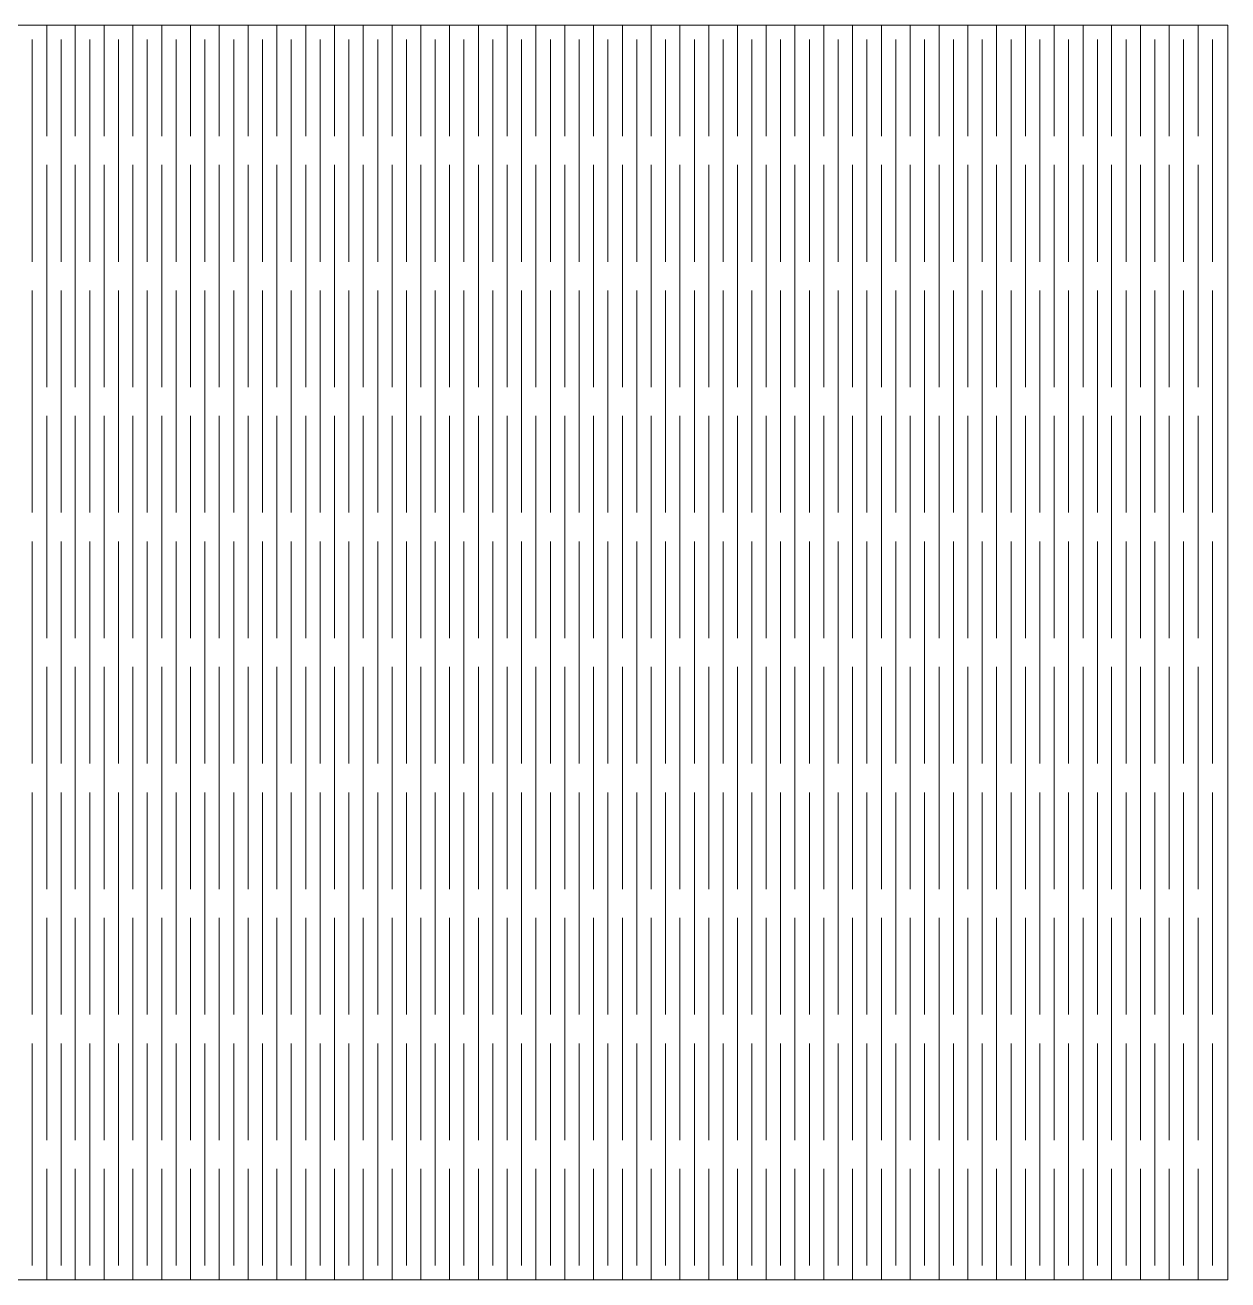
# Model space of a CAD drawing. Header units: millimetres. Extents: x -302 to 279, y -151 to 149.
# Drawn here: x -11.2 to 127.6, y -151.1 to -6.3 of the extents above; entities that cross this region are included whole.
import ezdxf

# ---------------------------------------------------------------- set-up
doc = ezdxf.new("R2010")
doc.units = ezdxf.units.MM
doc.header["$MEASUREMENT"] = 0
doc.layers.add('Layer 1', color=7, linetype='Continuous')

msp = doc.modelspace()

# ---------------------------------------------------------------- linework, layer by layer
at = {"layer": 'Layer 1', "lineweight": 9}
msp.add_open_spline([(-128.5694, -9.5253), (-128.5694, -9.5253), (-128.5694, -6.35), (-128.5694, -6.35), (-128.5694, -6.35), (-128.5694, -6.35), (-90.0811, -6.35), (-90.0811, -6.35), (-90.0811, -6.35), (-90.0811, -6.35), (127.6164, -6.35), (127.6164, -6.35), (127.6164, -6.35), (127.6164, -6.35), (127.6164, -151.13), (127.6164, -151.13), (127.6164, -151.13), (127.6164, -151.13), (-90.0811, -151.13), (-90.0811, -151.13), (-90.0811, -151.13), (-90.0811, -151.13), (-128.5694, -151.13), (-128.5694, -151.13), (-128.5694, -151.13), (-128.5694, -151.13), (-128.5694, -147.9547), (-128.5694, -147.9547)], degree=3, knots=[0, 0, 0, 0, 0.125, 0.125, 0.125, 0.125, 0.25, 0.25, 0.25, 0.25, 0.375, 0.375, 0.375, 0.375, 0.5, 0.5, 0.5, 0.5, 0.625, 0.625, 0.625, 0.625, 0.75, 0.75, 0.75, 0.75, 1, 1, 1, 1], dxfattribs=at)
for points in [[(-8.7455, -19.1677), (-8.7455, -19.1677), (-8.7455, -6.35), (-8.7455, -6.35)], [(-5.4409, -19.1677), (-5.4409, -19.1677), (-5.4409, -6.35), (-5.4409, -6.35)], [(-2.1162, -19.1677), (-2.1162, -19.1677), (-2.1162, -6.35), (-2.1162, -6.35)], [(1.2086, -19.1677), (1.2086, -19.1677), (1.2086, -6.35), (1.2086, -6.35)], [(4.5337, -19.1677), (4.5337, -19.1677), (4.5337, -6.35), (4.5337, -6.35)], [(7.8585, -19.1677), (7.8585, -19.1677), (7.8585, -6.35), (7.8585, -6.35)], [(11.1832, -19.1677), (11.1832, -19.1677), (11.1832, -6.35), (11.1832, -6.35)], [(14.5084, -19.1677), (14.5084, -19.1677), (14.5084, -6.35), (14.5084, -6.35)], [(17.8331, -19.1677), (17.8331, -19.1677), (17.8331, -6.35), (17.8331, -6.35)], [(21.1579, -19.1677), (21.1579, -19.1677), (21.1579, -6.35), (21.1579, -6.35)], [(24.4826, -19.1677), (24.4826, -19.1677), (24.4826, -6.35), (24.4826, -6.35)], [(27.8073, -19.1677), (27.8073, -19.1677), (27.8073, -6.35), (27.8073, -6.35)], [(31.1325, -19.1677), (31.1325, -19.1677), (31.1325, -6.35), (31.1325, -6.35)], [(34.4371, -19.1677), (34.4371, -19.1677), (34.4371, -6.35), (34.4371, -6.35)], [(37.7618, -19.1677), (37.7618, -19.1677), (37.7618, -6.35), (37.7618, -6.35)], [(41.0866, -19.1677), (41.0866, -19.1677), (41.0866, -6.35), (41.0866, -6.35)], [(44.4117, -19.1677), (44.4117, -19.1677), (44.4117, -6.35), (44.4117, -6.35)], [(47.7365, -19.1677), (47.7365, -19.1677), (47.7365, -6.35), (47.7365, -6.35)], [(51.0612, -19.1677), (51.0612, -19.1677), (51.0612, -6.35), (51.0612, -6.35)], [(54.3864, -19.1677), (54.3864, -19.1677), (54.3864, -6.35), (54.3864, -6.35)], [(57.7111, -19.1677), (57.7111, -19.1677), (57.7111, -6.35), (57.7111, -6.35)], [(61.0359, -19.1677), (61.0359, -19.1677), (61.0359, -6.35), (61.0359, -6.35)], [(64.3606, -19.1677), (64.3606, -19.1677), (64.3606, -6.35), (64.3606, -6.35)], [(67.6853, -19.1677), (67.6853, -19.1677), (67.6853, -6.35), (67.6853, -6.35)], [(71.0105, -19.1677), (71.0105, -19.1677), (71.0105, -6.35), (71.0105, -6.35)], [(74.3151, -19.1677), (74.3151, -19.1677), (74.3151, -6.35), (74.3151, -6.35)], [(77.6398, -19.1677), (77.6398, -19.1677), (77.6398, -6.35), (77.6398, -6.35)], [(80.9646, -19.1677), (80.9646, -19.1677), (80.9646, -6.35), (80.9646, -6.35)], [(84.2897, -19.1677), (84.2897, -19.1677), (84.2897, -6.35), (84.2897, -6.35)], [(87.6145, -19.1677), (87.6145, -19.1677), (87.6145, -6.35), (87.6145, -6.35)], [(90.9392, -19.1677), (90.9392, -19.1677), (90.9392, -6.35), (90.9392, -6.35)], [(94.2644, -19.1677), (94.2644, -19.1677), (94.2644, -6.35), (94.2644, -6.35)], [(97.5891, -19.1677), (97.5891, -19.1677), (97.5891, -6.35), (97.5891, -6.35)], [(100.9139, -19.1677), (100.9139, -19.1677), (100.9139, -6.35), (100.9139, -6.35)], [(104.2386, -19.1677), (104.2386, -19.1677), (104.2386, -6.35), (104.2386, -6.35)], [(107.5633, -19.1677), (107.5633, -19.1677), (107.5633, -6.35), (107.5633, -6.35)], [(110.8885, -19.1677), (110.8885, -19.1677), (110.8885, -6.35), (110.8885, -6.35)], [(114.1931, -19.1677), (114.1931, -19.1677), (114.1931, -6.35), (114.1931, -6.35)], [(117.5178, -19.1677), (117.5178, -19.1677), (117.5178, -6.35), (117.5178, -6.35)], [(120.8426, -19.1677), (120.8426, -19.1677), (120.8426, -6.35), (120.8426, -6.35)], [(124.1677, -19.1677), (124.1677, -19.1677), (124.1677, -6.35), (124.1677, -6.35)], [(-10.4081, -8.0106), (-10.4081, -8.0106), (-10.4081, -33.6457), (-10.4081, -33.6457)], [(-7.0834, -8.0106), (-7.0834, -8.0106), (-7.0834, -33.6457), (-7.0834, -33.6457)], [(-3.7783, -8.0106), (-3.7783, -8.0106), (-3.7783, -33.6457), (-3.7783, -33.6457)], [(-0.4536, -8.0106), (-0.4536, -8.0106), (-0.4536, -33.6457), (-0.4536, -33.6457)], [(2.8712, -8.0106), (2.8712, -8.0106), (2.8712, -33.6457), (2.8712, -33.6457)], [(6.1959, -8.0106), (6.1959, -8.0106), (6.1959, -33.6457), (6.1959, -33.6457)], [(9.5211, -8.0106), (9.5211, -8.0106), (9.5211, -33.6457), (9.5211, -33.6457)], [(12.8458, -8.0106), (12.8458, -8.0106), (12.8458, -33.6457), (12.8458, -33.6457)], [(16.1705, -8.0106), (16.1705, -8.0106), (16.1705, -33.6457), (16.1705, -33.6457)], [(19.4953, -8.0106), (19.4953, -8.0106), (19.4953, -33.6457), (19.4953, -33.6457)], [(22.8204, -8.0106), (22.8204, -8.0106), (22.8204, -33.6457), (22.8204, -33.6457)], [(26.1452, -8.0106), (26.1452, -8.0106), (26.1452, -33.6457), (26.1452, -33.6457)], [(29.4699, -8.0106), (29.4699, -8.0106), (29.4699, -33.6457), (29.4699, -33.6457)], [(32.7946, -8.0106), (32.7946, -8.0106), (32.7946, -33.6457), (32.7946, -33.6457)], [(36.0997, -8.0106), (36.0997, -8.0106), (36.0997, -33.6457), (36.0997, -33.6457)], [(39.4244, -8.0106), (39.4244, -8.0106), (39.4244, -33.6457), (39.4244, -33.6457)], [(42.7492, -8.0106), (42.7492, -8.0106), (42.7492, -33.6457), (42.7492, -33.6457)], [(46.0739, -8.0106), (46.0739, -8.0106), (46.0739, -33.6457), (46.0739, -33.6457)], [(49.3991, -8.0106), (49.3991, -8.0106), (49.3991, -33.6457), (49.3991, -33.6457)], [(52.7238, -8.0106), (52.7238, -8.0106), (52.7238, -33.6457), (52.7238, -33.6457)], [(56.0485, -8.0106), (56.0485, -8.0106), (56.0485, -33.6457), (56.0485, -33.6457)], [(59.3733, -8.0106), (59.3733, -8.0106), (59.3733, -33.6457), (59.3733, -33.6457)], [(62.6984, -8.0106), (62.6984, -8.0106), (62.6984, -33.6457), (62.6984, -33.6457)], [(66.0232, -8.0106), (66.0232, -8.0106), (66.0232, -33.6457), (66.0232, -33.6457)], [(69.3479, -8.0106), (69.3479, -8.0106), (69.3479, -33.6457), (69.3479, -33.6457)], [(72.6726, -8.0106), (72.6726, -8.0106), (72.6726, -33.6457), (72.6726, -33.6457)], [(75.9777, -8.0106), (75.9777, -8.0106), (75.9777, -33.6457), (75.9777, -33.6457)], [(79.3024, -8.0106), (79.3024, -8.0106), (79.3024, -33.6457), (79.3024, -33.6457)], [(82.6272, -8.0106), (82.6272, -8.0106), (82.6272, -33.6457), (82.6272, -33.6457)], [(85.9519, -8.0106), (85.9519, -8.0106), (85.9519, -33.6457), (85.9519, -33.6457)], [(89.2771, -8.0106), (89.2771, -8.0106), (89.2771, -33.6457), (89.2771, -33.6457)], [(92.6018, -8.0106), (92.6018, -8.0106), (92.6018, -33.6457), (92.6018, -33.6457)], [(95.9265, -8.0106), (95.9265, -8.0106), (95.9265, -33.6457), (95.9265, -33.6457)], [(99.2513, -8.0106), (99.2513, -8.0106), (99.2513, -33.6457), (99.2513, -33.6457)], [(102.5764, -8.0106), (102.5764, -8.0106), (102.5764, -33.6457), (102.5764, -33.6457)], [(105.9012, -8.0106), (105.9012, -8.0106), (105.9012, -33.6457), (105.9012, -33.6457)], [(109.2259, -8.0106), (109.2259, -8.0106), (109.2259, -33.6457), (109.2259, -33.6457)], [(112.5506, -8.0106), (112.5506, -8.0106), (112.5506, -33.6457), (112.5506, -33.6457)], [(115.8557, -8.0106), (115.8557, -8.0106), (115.8557, -33.6457), (115.8557, -33.6457)], [(119.1804, -8.0106), (119.1804, -8.0106), (119.1804, -33.6457), (119.1804, -33.6457)], [(122.5052, -8.0106), (122.5052, -8.0106), (122.5052, -33.6457), (122.5052, -33.6457)], [(125.8299, -8.0106), (125.8299, -8.0106), (125.8299, -33.6457), (125.8299, -33.6457)], [(-8.7455, -48.1236), (-8.7455, -48.1236), (-8.7455, -22.4886), (-8.7455, -22.4886)], [(-5.4409, -48.1236), (-5.4409, -48.1236), (-5.4409, -22.4886), (-5.4409, -22.4886)], [(-2.1162, -48.1236), (-2.1162, -48.1236), (-2.1162, -22.4886), (-2.1162, -22.4886)], [(1.2086, -48.1236), (1.2086, -48.1236), (1.2086, -22.4886), (1.2086, -22.4886)], [(4.5337, -48.1236), (4.5337, -48.1236), (4.5337, -22.4886), (4.5337, -22.4886)], [(7.8585, -48.1236), (7.8585, -48.1236), (7.8585, -22.4886), (7.8585, -22.4886)], [(11.1832, -48.1236), (11.1832, -48.1236), (11.1832, -22.4886), (11.1832, -22.4886)], [(14.5084, -48.1236), (14.5084, -48.1236), (14.5084, -22.4886), (14.5084, -22.4886)], [(17.8331, -48.1236), (17.8331, -48.1236), (17.8331, -22.4886), (17.8331, -22.4886)], [(21.1579, -48.1236), (21.1579, -48.1236), (21.1579, -22.4886), (21.1579, -22.4886)], [(24.4826, -48.1236), (24.4826, -48.1236), (24.4826, -22.4886), (24.4826, -22.4886)], [(27.8073, -48.1236), (27.8073, -48.1236), (27.8073, -22.4886), (27.8073, -22.4886)], [(31.1325, -48.1236), (31.1325, -48.1236), (31.1325, -22.4886), (31.1325, -22.4886)], [(34.4371, -48.1236), (34.4371, -48.1236), (34.4371, -22.4886), (34.4371, -22.4886)], [(37.7618, -48.1236), (37.7618, -48.1236), (37.7618, -22.4886), (37.7618, -22.4886)], [(41.0866, -48.1236), (41.0866, -48.1236), (41.0866, -22.4886), (41.0866, -22.4886)], [(44.4117, -48.1236), (44.4117, -48.1236), (44.4117, -22.4886), (44.4117, -22.4886)], [(47.7365, -48.1236), (47.7365, -48.1236), (47.7365, -22.4886), (47.7365, -22.4886)], [(51.0612, -48.1236), (51.0612, -48.1236), (51.0612, -22.4886), (51.0612, -22.4886)], [(54.3864, -48.1236), (54.3864, -48.1236), (54.3864, -22.4886), (54.3864, -22.4886)], [(57.7111, -48.1236), (57.7111, -48.1236), (57.7111, -22.4886), (57.7111, -22.4886)], [(61.0359, -48.1236), (61.0359, -48.1236), (61.0359, -22.4886), (61.0359, -22.4886)], [(64.3606, -48.1236), (64.3606, -48.1236), (64.3606, -22.4886), (64.3606, -22.4886)], [(67.6853, -48.1236), (67.6853, -48.1236), (67.6853, -22.4886), (67.6853, -22.4886)], [(71.0105, -48.1236), (71.0105, -48.1236), (71.0105, -22.4886), (71.0105, -22.4886)], [(74.3151, -48.1236), (74.3151, -48.1236), (74.3151, -22.4886), (74.3151, -22.4886)], [(77.6398, -48.1236), (77.6398, -48.1236), (77.6398, -22.4886), (77.6398, -22.4886)], [(80.9646, -48.1236), (80.9646, -48.1236), (80.9646, -22.4886), (80.9646, -22.4886)], [(84.2897, -48.1236), (84.2897, -48.1236), (84.2897, -22.4886), (84.2897, -22.4886)], [(87.6145, -48.1236), (87.6145, -48.1236), (87.6145, -22.4886), (87.6145, -22.4886)], [(90.9392, -48.1236), (90.9392, -48.1236), (90.9392, -22.4886), (90.9392, -22.4886)], [(94.2644, -48.1236), (94.2644, -48.1236), (94.2644, -22.4886), (94.2644, -22.4886)], [(97.5891, -48.1236), (97.5891, -48.1236), (97.5891, -22.4886), (97.5891, -22.4886)], [(100.9139, -48.1236), (100.9139, -48.1236), (100.9139, -22.4886), (100.9139, -22.4886)], [(104.2386, -48.1236), (104.2386, -48.1236), (104.2386, -22.4886), (104.2386, -22.4886)], [(107.5633, -48.1236), (107.5633, -48.1236), (107.5633, -22.4886), (107.5633, -22.4886)], [(110.8885, -48.1236), (110.8885, -48.1236), (110.8885, -22.4886), (110.8885, -22.4886)], [(114.1931, -48.1236), (114.1931, -48.1236), (114.1931, -22.4886), (114.1931, -22.4886)], [(117.5178, -48.1236), (117.5178, -48.1236), (117.5178, -22.4886), (117.5178, -22.4886)], [(120.8426, -48.1236), (120.8426, -48.1236), (120.8426, -22.4886), (120.8426, -22.4886)], [(124.1677, -48.1236), (124.1677, -48.1236), (124.1677, -22.4886), (124.1677, -22.4886)], [(-10.4081, -36.9666), (-10.4081, -36.9666), (-10.4081, -62.602), (-10.4081, -62.602)], [(-7.0834, -36.9666), (-7.0834, -36.9666), (-7.0834, -62.602), (-7.0834, -62.602)], [(-3.7783, -36.9666), (-3.7783, -36.9666), (-3.7783, -62.602), (-3.7783, -62.602)], [(-0.4536, -36.9666), (-0.4536, -36.9666), (-0.4536, -62.602), (-0.4536, -62.602)], [(2.8712, -36.9666), (2.8712, -36.9666), (2.8712, -62.602), (2.8712, -62.602)], [(6.1959, -36.9666), (6.1959, -36.9666), (6.1959, -62.602), (6.1959, -62.602)], [(9.5211, -36.9666), (9.5211, -36.9666), (9.5211, -62.602), (9.5211, -62.602)], [(12.8458, -36.9666), (12.8458, -36.9666), (12.8458, -62.602), (12.8458, -62.602)], [(16.1705, -36.9666), (16.1705, -36.9666), (16.1705, -62.602), (16.1705, -62.602)], [(19.4953, -36.9666), (19.4953, -36.9666), (19.4953, -62.602), (19.4953, -62.602)], [(22.8204, -36.9666), (22.8204, -36.9666), (22.8204, -62.602), (22.8204, -62.602)], [(26.1452, -36.9666), (26.1452, -36.9666), (26.1452, -62.602), (26.1452, -62.602)], [(29.4699, -36.9666), (29.4699, -36.9666), (29.4699, -62.602), (29.4699, -62.602)], [(32.7946, -36.9666), (32.7946, -36.9666), (32.7946, -62.602), (32.7946, -62.602)], [(36.0997, -36.9666), (36.0997, -36.9666), (36.0997, -62.602), (36.0997, -62.602)], [(39.4244, -36.9666), (39.4244, -36.9666), (39.4244, -62.602), (39.4244, -62.602)], [(42.7492, -36.9666), (42.7492, -36.9666), (42.7492, -62.602), (42.7492, -62.602)], [(46.0739, -36.9666), (46.0739, -36.9666), (46.0739, -62.602), (46.0739, -62.602)], [(49.3991, -36.9666), (49.3991, -36.9666), (49.3991, -62.602), (49.3991, -62.602)], [(52.7238, -36.9666), (52.7238, -36.9666), (52.7238, -62.602), (52.7238, -62.602)], [(56.0485, -36.9666), (56.0485, -36.9666), (56.0485, -62.602), (56.0485, -62.602)], [(59.3733, -36.9666), (59.3733, -36.9666), (59.3733, -62.602), (59.3733, -62.602)], [(62.6984, -36.9666), (62.6984, -36.9666), (62.6984, -62.602), (62.6984, -62.602)], [(66.0232, -36.9666), (66.0232, -36.9666), (66.0232, -62.602), (66.0232, -62.602)], [(69.3479, -36.9666), (69.3479, -36.9666), (69.3479, -62.602), (69.3479, -62.602)], [(72.6726, -36.9666), (72.6726, -36.9666), (72.6726, -62.602), (72.6726, -62.602)], [(75.9777, -36.9666), (75.9777, -36.9666), (75.9777, -62.602), (75.9777, -62.602)], [(79.3024, -36.9666), (79.3024, -36.9666), (79.3024, -62.602), (79.3024, -62.602)], [(82.6272, -36.9666), (82.6272, -36.9666), (82.6272, -62.602), (82.6272, -62.602)], [(85.9519, -36.9666), (85.9519, -36.9666), (85.9519, -62.602), (85.9519, -62.602)], [(89.2771, -36.9666), (89.2771, -36.9666), (89.2771, -62.602), (89.2771, -62.602)], [(92.6018, -36.9666), (92.6018, -36.9666), (92.6018, -62.602), (92.6018, -62.602)], [(95.9265, -36.9666), (95.9265, -36.9666), (95.9265, -62.602), (95.9265, -62.602)], [(99.2513, -36.9666), (99.2513, -36.9666), (99.2513, -62.602), (99.2513, -62.602)], [(102.5764, -36.9666), (102.5764, -36.9666), (102.5764, -62.602), (102.5764, -62.602)], [(105.9012, -36.9666), (105.9012, -36.9666), (105.9012, -62.602), (105.9012, -62.602)], [(109.2259, -36.9666), (109.2259, -36.9666), (109.2259, -62.602), (109.2259, -62.602)], [(112.5506, -36.9666), (112.5506, -36.9666), (112.5506, -62.602), (112.5506, -62.602)], [(115.8557, -36.9666), (115.8557, -36.9666), (115.8557, -62.602), (115.8557, -62.602)], [(119.1804, -36.9666), (119.1804, -36.9666), (119.1804, -62.602), (119.1804, -62.602)], [(122.5052, -36.9666), (122.5052, -36.9666), (122.5052, -62.602), (122.5052, -62.602)], [(125.8299, -36.9666), (125.8299, -36.9666), (125.8299, -62.602), (125.8299, -62.602)], [(-8.7455, -77.08), (-8.7455, -77.08), (-8.7455, -51.4445), (-8.7455, -51.4445)], [(-5.4409, -77.08), (-5.4409, -77.08), (-5.4409, -51.4445), (-5.4409, -51.4445)], [(-2.1162, -77.08), (-2.1162, -77.08), (-2.1162, -51.4445), (-2.1162, -51.4445)], [(1.2086, -77.08), (1.2086, -77.08), (1.2086, -51.4445), (1.2086, -51.4445)], [(4.5337, -77.08), (4.5337, -77.08), (4.5337, -51.4445), (4.5337, -51.4445)], [(7.8585, -77.08), (7.8585, -77.08), (7.8585, -51.4445), (7.8585, -51.4445)], [(11.1832, -77.08), (11.1832, -77.08), (11.1832, -51.4445), (11.1832, -51.4445)], [(14.5084, -77.08), (14.5084, -77.08), (14.5084, -51.4445), (14.5084, -51.4445)], [(17.8331, -77.08), (17.8331, -77.08), (17.8331, -51.4445), (17.8331, -51.4445)], [(21.1579, -77.08), (21.1579, -77.08), (21.1579, -51.4445), (21.1579, -51.4445)], [(24.4826, -77.08), (24.4826, -77.08), (24.4826, -51.4445), (24.4826, -51.4445)], [(27.8073, -77.08), (27.8073, -77.08), (27.8073, -51.4445), (27.8073, -51.4445)], [(31.1325, -77.08), (31.1325, -77.08), (31.1325, -51.4445), (31.1325, -51.4445)], [(34.4371, -77.08), (34.4371, -77.08), (34.4371, -51.4445), (34.4371, -51.4445)], [(37.7618, -77.08), (37.7618, -77.08), (37.7618, -51.4445), (37.7618, -51.4445)], [(41.0866, -77.08), (41.0866, -77.08), (41.0866, -51.4445), (41.0866, -51.4445)], [(44.4117, -77.08), (44.4117, -77.08), (44.4117, -51.4445), (44.4117, -51.4445)], [(47.7365, -77.08), (47.7365, -77.08), (47.7365, -51.4445), (47.7365, -51.4445)], [(51.0612, -77.08), (51.0612, -77.08), (51.0612, -51.4445), (51.0612, -51.4445)], [(54.3864, -77.08), (54.3864, -77.08), (54.3864, -51.4445), (54.3864, -51.4445)], [(57.7111, -77.08), (57.7111, -77.08), (57.7111, -51.4445), (57.7111, -51.4445)], [(61.0359, -77.08), (61.0359, -77.08), (61.0359, -51.4445), (61.0359, -51.4445)], [(64.3606, -77.08), (64.3606, -77.08), (64.3606, -51.4445), (64.3606, -51.4445)], [(67.6853, -77.08), (67.6853, -77.08), (67.6853, -51.4445), (67.6853, -51.4445)], [(71.0105, -77.08), (71.0105, -77.08), (71.0105, -51.4445), (71.0105, -51.4445)], [(74.3151, -77.08), (74.3151, -77.08), (74.3151, -51.4445), (74.3151, -51.4445)], [(77.6398, -77.08), (77.6398, -77.08), (77.6398, -51.4445), (77.6398, -51.4445)], [(80.9646, -77.08), (80.9646, -77.08), (80.9646, -51.4445), (80.9646, -51.4445)], [(84.2897, -77.08), (84.2897, -77.08), (84.2897, -51.4445), (84.2897, -51.4445)], [(87.6145, -77.08), (87.6145, -77.08), (87.6145, -51.4445), (87.6145, -51.4445)], [(90.9392, -77.08), (90.9392, -77.08), (90.9392, -51.4445), (90.9392, -51.4445)], [(94.2644, -77.08), (94.2644, -77.08), (94.2644, -51.4445), (94.2644, -51.4445)], [(97.5891, -77.08), (97.5891, -77.08), (97.5891, -51.4445), (97.5891, -51.4445)], [(100.9139, -77.08), (100.9139, -77.08), (100.9139, -51.4445), (100.9139, -51.4445)], [(104.2386, -77.08), (104.2386, -77.08), (104.2386, -51.4445), (104.2386, -51.4445)], [(107.5633, -77.08), (107.5633, -77.08), (107.5633, -51.4445), (107.5633, -51.4445)], [(110.8885, -77.08), (110.8885, -77.08), (110.8885, -51.4445), (110.8885, -51.4445)], [(114.1931, -77.08), (114.1931, -77.08), (114.1931, -51.4445), (114.1931, -51.4445)], [(117.5178, -77.08), (117.5178, -77.08), (117.5178, -51.4445), (117.5178, -51.4445)], [(120.8426, -77.08), (120.8426, -77.08), (120.8426, -51.4445), (120.8426, -51.4445)], [(124.1677, -77.08), (124.1677, -77.08), (124.1677, -51.4445), (124.1677, -51.4445)], [(-10.4081, -65.9225), (-10.4081, -65.9225), (-10.4081, -91.5579), (-10.4081, -91.5579)], [(-7.0834, -65.9225), (-7.0834, -65.9225), (-7.0834, -91.5579), (-7.0834, -91.5579)], [(-3.7783, -65.9225), (-3.7783, -65.9225), (-3.7783, -91.5579), (-3.7783, -91.5579)], [(-0.4536, -65.9225), (-0.4536, -65.9225), (-0.4536, -91.5579), (-0.4536, -91.5579)], [(2.8712, -65.9225), (2.8712, -65.9225), (2.8712, -91.5579), (2.8712, -91.5579)], [(6.1959, -65.9225), (6.1959, -65.9225), (6.1959, -91.5579), (6.1959, -91.5579)], [(9.5211, -65.9225), (9.5211, -65.9225), (9.5211, -91.5579), (9.5211, -91.5579)], [(12.8458, -65.9225), (12.8458, -65.9225), (12.8458, -91.5579), (12.8458, -91.5579)], [(16.1705, -65.9225), (16.1705, -65.9225), (16.1705, -91.5579), (16.1705, -91.5579)], [(19.4953, -65.9225), (19.4953, -65.9225), (19.4953, -91.5579), (19.4953, -91.5579)], [(22.8204, -65.9225), (22.8204, -65.9225), (22.8204, -91.5579), (22.8204, -91.5579)], [(26.1452, -65.9225), (26.1452, -65.9225), (26.1452, -91.5579), (26.1452, -91.5579)], [(29.4699, -65.9225), (29.4699, -65.9225), (29.4699, -91.5579), (29.4699, -91.5579)], [(32.7946, -65.9225), (32.7946, -65.9225), (32.7946, -91.5579), (32.7946, -91.5579)], [(36.0997, -65.9225), (36.0997, -65.9225), (36.0997, -91.5579), (36.0997, -91.5579)], [(39.4244, -65.9225), (39.4244, -65.9225), (39.4244, -91.5579), (39.4244, -91.5579)], [(42.7492, -65.9225), (42.7492, -65.9225), (42.7492, -91.5579), (42.7492, -91.5579)], [(46.0739, -65.9225), (46.0739, -65.9225), (46.0739, -91.5579), (46.0739, -91.5579)], [(49.3991, -65.9225), (49.3991, -65.9225), (49.3991, -91.5579), (49.3991, -91.5579)], [(52.7238, -65.9225), (52.7238, -65.9225), (52.7238, -91.5579), (52.7238, -91.5579)], [(56.0485, -65.9225), (56.0485, -65.9225), (56.0485, -91.5579), (56.0485, -91.5579)], [(59.3733, -65.9225), (59.3733, -65.9225), (59.3733, -91.5579), (59.3733, -91.5579)], [(62.6984, -65.9225), (62.6984, -65.9225), (62.6984, -91.5579), (62.6984, -91.5579)], [(66.0232, -65.9225), (66.0232, -65.9225), (66.0232, -91.5579), (66.0232, -91.5579)], [(69.3479, -65.9225), (69.3479, -65.9225), (69.3479, -91.5579), (69.3479, -91.5579)], [(72.6726, -65.9225), (72.6726, -65.9225), (72.6726, -91.5579), (72.6726, -91.5579)], [(75.9777, -65.9225), (75.9777, -65.9225), (75.9777, -91.5579), (75.9777, -91.5579)], [(79.3024, -65.9225), (79.3024, -65.9225), (79.3024, -91.5579), (79.3024, -91.5579)], [(82.6272, -65.9225), (82.6272, -65.9225), (82.6272, -91.5579), (82.6272, -91.5579)], [(85.9519, -65.9225), (85.9519, -65.9225), (85.9519, -91.5579), (85.9519, -91.5579)], [(89.2771, -65.9225), (89.2771, -65.9225), (89.2771, -91.5579), (89.2771, -91.5579)], [(92.6018, -65.9225), (92.6018, -65.9225), (92.6018, -91.5579), (92.6018, -91.5579)], [(95.9265, -65.9225), (95.9265, -65.9225), (95.9265, -91.5579), (95.9265, -91.5579)], [(99.2513, -65.9225), (99.2513, -65.9225), (99.2513, -91.5579), (99.2513, -91.5579)], [(102.5764, -65.9225), (102.5764, -65.9225), (102.5764, -91.5579), (102.5764, -91.5579)], [(105.9012, -65.9225), (105.9012, -65.9225), (105.9012, -91.5579), (105.9012, -91.5579)], [(109.2259, -65.9225), (109.2259, -65.9225), (109.2259, -91.5579), (109.2259, -91.5579)], [(112.5506, -65.9225), (112.5506, -65.9225), (112.5506, -91.5579), (112.5506, -91.5579)], [(115.8557, -65.9225), (115.8557, -65.9225), (115.8557, -91.5579), (115.8557, -91.5579)], [(119.1804, -65.9225), (119.1804, -65.9225), (119.1804, -91.5579), (119.1804, -91.5579)], [(122.5052, -65.9225), (122.5052, -65.9225), (122.5052, -91.5579), (122.5052, -91.5579)], [(125.8299, -65.9225), (125.8299, -65.9225), (125.8299, -91.5579), (125.8299, -91.5579)], [(-8.7455, -106.0359), (-8.7455, -106.0359), (-8.7455, -80.4004), (-8.7455, -80.4004)], [(-5.4409, -106.0359), (-5.4409, -106.0359), (-5.4409, -80.4004), (-5.4409, -80.4004)], [(-2.1162, -106.0359), (-2.1162, -106.0359), (-2.1162, -80.4004), (-2.1162, -80.4004)], [(1.2086, -106.0359), (1.2086, -106.0359), (1.2086, -80.4004), (1.2086, -80.4004)], [(4.5337, -106.0359), (4.5337, -106.0359), (4.5337, -80.4004), (4.5337, -80.4004)], [(7.8585, -106.0359), (7.8585, -106.0359), (7.8585, -80.4004), (7.8585, -80.4004)], [(11.1832, -106.0359), (11.1832, -106.0359), (11.1832, -80.4004), (11.1832, -80.4004)], [(14.5084, -106.0359), (14.5084, -106.0359), (14.5084, -80.4004), (14.5084, -80.4004)], [(17.8331, -106.0359), (17.8331, -106.0359), (17.8331, -80.4004), (17.8331, -80.4004)], [(21.1579, -106.0359), (21.1579, -106.0359), (21.1579, -80.4004), (21.1579, -80.4004)], [(24.4826, -106.0359), (24.4826, -106.0359), (24.4826, -80.4004), (24.4826, -80.4004)], [(27.8073, -106.0359), (27.8073, -106.0359), (27.8073, -80.4004), (27.8073, -80.4004)], [(31.1325, -106.0359), (31.1325, -106.0359), (31.1325, -80.4004), (31.1325, -80.4004)], [(34.4371, -106.0359), (34.4371, -106.0359), (34.4371, -80.4004), (34.4371, -80.4004)], [(37.7618, -106.0359), (37.7618, -106.0359), (37.7618, -80.4004), (37.7618, -80.4004)], [(41.0866, -106.0359), (41.0866, -106.0359), (41.0866, -80.4004), (41.0866, -80.4004)], [(44.4117, -106.0359), (44.4117, -106.0359), (44.4117, -80.4004), (44.4117, -80.4004)], [(47.7365, -106.0359), (47.7365, -106.0359), (47.7365, -80.4004), (47.7365, -80.4004)], [(51.0612, -106.0359), (51.0612, -106.0359), (51.0612, -80.4004), (51.0612, -80.4004)], [(54.3864, -106.0359), (54.3864, -106.0359), (54.3864, -80.4004), (54.3864, -80.4004)], [(57.7111, -106.0359), (57.7111, -106.0359), (57.7111, -80.4004), (57.7111, -80.4004)], [(61.0359, -106.0359), (61.0359, -106.0359), (61.0359, -80.4004), (61.0359, -80.4004)], [(64.3606, -106.0359), (64.3606, -106.0359), (64.3606, -80.4004), (64.3606, -80.4004)], [(67.6853, -106.0359), (67.6853, -106.0359), (67.6853, -80.4004), (67.6853, -80.4004)], [(71.0105, -106.0359), (71.0105, -106.0359), (71.0105, -80.4004), (71.0105, -80.4004)], [(74.3151, -106.0359), (74.3151, -106.0359), (74.3151, -80.4004), (74.3151, -80.4004)], [(77.6398, -106.0359), (77.6398, -106.0359), (77.6398, -80.4004), (77.6398, -80.4004)], [(80.9646, -106.0359), (80.9646, -106.0359), (80.9646, -80.4004), (80.9646, -80.4004)], [(84.2897, -106.0359), (84.2897, -106.0359), (84.2897, -80.4004), (84.2897, -80.4004)], [(87.6145, -106.0359), (87.6145, -106.0359), (87.6145, -80.4004), (87.6145, -80.4004)], [(90.9392, -106.0359), (90.9392, -106.0359), (90.9392, -80.4004), (90.9392, -80.4004)], [(94.2644, -106.0359), (94.2644, -106.0359), (94.2644, -80.4004), (94.2644, -80.4004)], [(97.5891, -106.0359), (97.5891, -106.0359), (97.5891, -80.4004), (97.5891, -80.4004)], [(100.9139, -106.0359), (100.9139, -106.0359), (100.9139, -80.4004), (100.9139, -80.4004)], [(104.2386, -106.0359), (104.2386, -106.0359), (104.2386, -80.4004), (104.2386, -80.4004)], [(107.5633, -106.0359), (107.5633, -106.0359), (107.5633, -80.4004), (107.5633, -80.4004)], [(110.8885, -106.0359), (110.8885, -106.0359), (110.8885, -80.4004), (110.8885, -80.4004)], [(114.1931, -106.0359), (114.1931, -106.0359), (114.1931, -80.4004), (114.1931, -80.4004)], [(117.5178, -106.0359), (117.5178, -106.0359), (117.5178, -80.4004), (117.5178, -80.4004)], [(120.8426, -106.0359), (120.8426, -106.0359), (120.8426, -80.4004), (120.8426, -80.4004)], [(124.1677, -106.0359), (124.1677, -106.0359), (124.1677, -80.4004), (124.1677, -80.4004)], [(-10.4081, -94.8784), (-10.4081, -94.8784), (-10.4081, -120.5139), (-10.4081, -120.5139)], [(-7.0834, -94.8784), (-7.0834, -94.8784), (-7.0834, -120.5139), (-7.0834, -120.5139)], [(-3.7783, -94.8784), (-3.7783, -94.8784), (-3.7783, -120.5139), (-3.7783, -120.5139)], [(-0.4536, -94.8784), (-0.4536, -94.8784), (-0.4536, -120.5139), (-0.4536, -120.5139)], [(2.8712, -94.8784), (2.8712, -94.8784), (2.8712, -120.5139), (2.8712, -120.5139)], [(6.1959, -94.8784), (6.1959, -94.8784), (6.1959, -120.5139), (6.1959, -120.5139)], [(9.5211, -94.8784), (9.5211, -94.8784), (9.5211, -120.5139), (9.5211, -120.5139)], [(12.8458, -94.8784), (12.8458, -94.8784), (12.8458, -120.5139), (12.8458, -120.5139)], [(16.1705, -94.8784), (16.1705, -94.8784), (16.1705, -120.5139), (16.1705, -120.5139)], [(19.4953, -94.8784), (19.4953, -94.8784), (19.4953, -120.5139), (19.4953, -120.5139)], [(22.8204, -94.8784), (22.8204, -94.8784), (22.8204, -120.5139), (22.8204, -120.5139)], [(26.1452, -94.8784), (26.1452, -94.8784), (26.1452, -120.5139), (26.1452, -120.5139)], [(29.4699, -94.8784), (29.4699, -94.8784), (29.4699, -120.5139), (29.4699, -120.5139)], [(32.7946, -94.8784), (32.7946, -94.8784), (32.7946, -120.5139), (32.7946, -120.5139)], [(36.0997, -94.8784), (36.0997, -94.8784), (36.0997, -120.5139), (36.0997, -120.5139)], [(39.4244, -94.8784), (39.4244, -94.8784), (39.4244, -120.5139), (39.4244, -120.5139)], [(42.7492, -94.8784), (42.7492, -94.8784), (42.7492, -120.5139), (42.7492, -120.5139)], [(46.0739, -94.8784), (46.0739, -94.8784), (46.0739, -120.5139), (46.0739, -120.5139)], [(49.3991, -94.8784), (49.3991, -94.8784), (49.3991, -120.5139), (49.3991, -120.5139)], [(52.7238, -94.8784), (52.7238, -94.8784), (52.7238, -120.5139), (52.7238, -120.5139)], [(56.0485, -94.8784), (56.0485, -94.8784), (56.0485, -120.5139), (56.0485, -120.5139)], [(59.3733, -94.8784), (59.3733, -94.8784), (59.3733, -120.5139), (59.3733, -120.5139)], [(62.6984, -94.8784), (62.6984, -94.8784), (62.6984, -120.5139), (62.6984, -120.5139)], [(66.0232, -94.8784), (66.0232, -94.8784), (66.0232, -120.5139), (66.0232, -120.5139)], [(69.3479, -94.8784), (69.3479, -94.8784), (69.3479, -120.5139), (69.3479, -120.5139)], [(72.6726, -94.8784), (72.6726, -94.8784), (72.6726, -120.5139), (72.6726, -120.5139)], [(75.9777, -94.8784), (75.9777, -94.8784), (75.9777, -120.5139), (75.9777, -120.5139)], [(79.3024, -94.8784), (79.3024, -94.8784), (79.3024, -120.5139), (79.3024, -120.5139)], [(82.6272, -94.8784), (82.6272, -94.8784), (82.6272, -120.5139), (82.6272, -120.5139)], [(85.9519, -94.8784), (85.9519, -94.8784), (85.9519, -120.5139), (85.9519, -120.5139)], [(89.2771, -94.8784), (89.2771, -94.8784), (89.2771, -120.5139), (89.2771, -120.5139)], [(92.6018, -94.8784), (92.6018, -94.8784), (92.6018, -120.5139), (92.6018, -120.5139)], [(95.9265, -94.8784), (95.9265, -94.8784), (95.9265, -120.5139), (95.9265, -120.5139)], [(99.2513, -94.8784), (99.2513, -94.8784), (99.2513, -120.5139), (99.2513, -120.5139)], [(102.5764, -94.8784), (102.5764, -94.8784), (102.5764, -120.5139), (102.5764, -120.5139)], [(105.9012, -94.8784), (105.9012, -94.8784), (105.9012, -120.5139), (105.9012, -120.5139)], [(109.2259, -94.8784), (109.2259, -94.8784), (109.2259, -120.5139), (109.2259, -120.5139)], [(112.5506, -94.8784), (112.5506, -94.8784), (112.5506, -120.5139), (112.5506, -120.5139)], [(115.8557, -94.8784), (115.8557, -94.8784), (115.8557, -120.5139), (115.8557, -120.5139)], [(119.1804, -94.8784), (119.1804, -94.8784), (119.1804, -120.5139), (119.1804, -120.5139)], [(122.5052, -94.8784), (122.5052, -94.8784), (122.5052, -120.5139), (122.5052, -120.5139)], [(125.8299, -94.8784), (125.8299, -94.8784), (125.8299, -120.5139), (125.8299, -120.5139)], [(-8.7455, -134.9918), (-8.7455, -134.9918), (-8.7455, -109.3564), (-8.7455, -109.3564)], [(-5.4409, -134.9918), (-5.4409, -134.9918), (-5.4409, -109.3564), (-5.4409, -109.3564)], [(-2.1162, -134.9918), (-2.1162, -134.9918), (-2.1162, -109.3564), (-2.1162, -109.3564)], [(1.2086, -134.9918), (1.2086, -134.9918), (1.2086, -109.3564), (1.2086, -109.3564)], [(4.5337, -134.9918), (4.5337, -134.9918), (4.5337, -109.3564), (4.5337, -109.3564)], [(7.8585, -134.9918), (7.8585, -134.9918), (7.8585, -109.3564), (7.8585, -109.3564)], [(11.1832, -134.9918), (11.1832, -134.9918), (11.1832, -109.3564), (11.1832, -109.3564)], [(14.5084, -134.9918), (14.5084, -134.9918), (14.5084, -109.3564), (14.5084, -109.3564)], [(17.8331, -134.9918), (17.8331, -134.9918), (17.8331, -109.3564), (17.8331, -109.3564)], [(21.1579, -134.9918), (21.1579, -134.9918), (21.1579, -109.3564), (21.1579, -109.3564)], [(24.4826, -134.9918), (24.4826, -134.9918), (24.4826, -109.3564), (24.4826, -109.3564)], [(27.8073, -134.9918), (27.8073, -134.9918), (27.8073, -109.3564), (27.8073, -109.3564)], [(31.1325, -134.9918), (31.1325, -134.9918), (31.1325, -109.3564), (31.1325, -109.3564)], [(34.4371, -134.9918), (34.4371, -134.9918), (34.4371, -109.3564), (34.4371, -109.3564)], [(37.7618, -134.9918), (37.7618, -134.9918), (37.7618, -109.3564), (37.7618, -109.3564)], [(41.0866, -134.9918), (41.0866, -134.9918), (41.0866, -109.3564), (41.0866, -109.3564)], [(44.4117, -134.9918), (44.4117, -134.9918), (44.4117, -109.3564), (44.4117, -109.3564)], [(47.7365, -134.9918), (47.7365, -134.9918), (47.7365, -109.3564), (47.7365, -109.3564)], [(51.0612, -134.9918), (51.0612, -134.9918), (51.0612, -109.3564), (51.0612, -109.3564)], [(54.3864, -134.9918), (54.3864, -134.9918), (54.3864, -109.3564), (54.3864, -109.3564)], [(57.7111, -134.9918), (57.7111, -134.9918), (57.7111, -109.3564), (57.7111, -109.3564)], [(61.0359, -134.9918), (61.0359, -134.9918), (61.0359, -109.3564), (61.0359, -109.3564)], [(64.3606, -134.9918), (64.3606, -134.9918), (64.3606, -109.3564), (64.3606, -109.3564)], [(67.6853, -134.9918), (67.6853, -134.9918), (67.6853, -109.3564), (67.6853, -109.3564)], [(71.0105, -134.9918), (71.0105, -134.9918), (71.0105, -109.3564), (71.0105, -109.3564)], [(74.3151, -134.9918), (74.3151, -134.9918), (74.3151, -109.3564), (74.3151, -109.3564)], [(77.6398, -134.9918), (77.6398, -134.9918), (77.6398, -109.3564), (77.6398, -109.3564)], [(80.9646, -134.9918), (80.9646, -134.9918), (80.9646, -109.3564), (80.9646, -109.3564)], [(84.2897, -134.9918), (84.2897, -134.9918), (84.2897, -109.3564), (84.2897, -109.3564)], [(87.6145, -134.9918), (87.6145, -134.9918), (87.6145, -109.3564), (87.6145, -109.3564)], [(90.9392, -134.9918), (90.9392, -134.9918), (90.9392, -109.3564), (90.9392, -109.3564)], [(94.2644, -134.9918), (94.2644, -134.9918), (94.2644, -109.3564), (94.2644, -109.3564)], [(97.5891, -134.9918), (97.5891, -134.9918), (97.5891, -109.3564), (97.5891, -109.3564)], [(100.9139, -134.9918), (100.9139, -134.9918), (100.9139, -109.3564), (100.9139, -109.3564)], [(104.2386, -134.9918), (104.2386, -134.9918), (104.2386, -109.3564), (104.2386, -109.3564)], [(107.5633, -134.9918), (107.5633, -134.9918), (107.5633, -109.3564), (107.5633, -109.3564)], [(110.8885, -134.9918), (110.8885, -134.9918), (110.8885, -109.3564), (110.8885, -109.3564)], [(114.1931, -134.9918), (114.1931, -134.9918), (114.1931, -109.3564), (114.1931, -109.3564)], [(117.5178, -134.9918), (117.5178, -134.9918), (117.5178, -109.3564), (117.5178, -109.3564)], [(120.8426, -134.9918), (120.8426, -134.9918), (120.8426, -109.3564), (120.8426, -109.3564)], [(124.1677, -134.9918), (124.1677, -134.9918), (124.1677, -109.3564), (124.1677, -109.3564)], [(-10.4081, -123.8347), (-10.4081, -123.8347), (-10.4081, -149.4698), (-10.4081, -149.4698)], [(-7.0834, -123.8347), (-7.0834, -123.8347), (-7.0834, -149.4698), (-7.0834, -149.4698)], [(-3.7783, -123.8347), (-3.7783, -123.8347), (-3.7783, -149.4698), (-3.7783, -149.4698)], [(-0.4536, -123.8347), (-0.4536, -123.8347), (-0.4536, -149.4698), (-0.4536, -149.4698)], [(2.8712, -123.8347), (2.8712, -123.8347), (2.8712, -149.4698), (2.8712, -149.4698)], [(6.1959, -123.8347), (6.1959, -123.8347), (6.1959, -149.4698), (6.1959, -149.4698)], [(9.5211, -123.8347), (9.5211, -123.8347), (9.5211, -149.4698), (9.5211, -149.4698)], [(12.8458, -123.8347), (12.8458, -123.8347), (12.8458, -149.4698), (12.8458, -149.4698)], [(16.1705, -123.8347), (16.1705, -123.8347), (16.1705, -149.4698), (16.1705, -149.4698)], [(19.4953, -123.8347), (19.4953, -123.8347), (19.4953, -149.4698), (19.4953, -149.4698)], [(22.8204, -123.8347), (22.8204, -123.8347), (22.8204, -149.4698), (22.8204, -149.4698)], [(26.1452, -123.8347), (26.1452, -123.8347), (26.1452, -149.4698), (26.1452, -149.4698)], [(29.4699, -123.8347), (29.4699, -123.8347), (29.4699, -149.4698), (29.4699, -149.4698)], [(32.7946, -123.8347), (32.7946, -123.8347), (32.7946, -149.4698), (32.7946, -149.4698)], [(36.0997, -123.8347), (36.0997, -123.8347), (36.0997, -149.4698), (36.0997, -149.4698)], [(39.4244, -123.8347), (39.4244, -123.8347), (39.4244, -149.4698), (39.4244, -149.4698)], [(42.7492, -123.8347), (42.7492, -123.8347), (42.7492, -149.4698), (42.7492, -149.4698)], [(46.0739, -123.8347), (46.0739, -123.8347), (46.0739, -149.4698), (46.0739, -149.4698)], [(49.3991, -123.8347), (49.3991, -123.8347), (49.3991, -149.4698), (49.3991, -149.4698)], [(52.7238, -123.8347), (52.7238, -123.8347), (52.7238, -149.4698), (52.7238, -149.4698)], [(56.0485, -123.8347), (56.0485, -123.8347), (56.0485, -149.4698), (56.0485, -149.4698)], [(59.3733, -123.8347), (59.3733, -123.8347), (59.3733, -149.4698), (59.3733, -149.4698)], [(62.6984, -123.8347), (62.6984, -123.8347), (62.6984, -149.4698), (62.6984, -149.4698)], [(66.0232, -123.8347), (66.0232, -123.8347), (66.0232, -149.4698), (66.0232, -149.4698)], [(69.3479, -123.8347), (69.3479, -123.8347), (69.3479, -149.4698), (69.3479, -149.4698)], [(72.6726, -123.8347), (72.6726, -123.8347), (72.6726, -149.4698), (72.6726, -149.4698)], [(75.9777, -123.8347), (75.9777, -123.8347), (75.9777, -149.4698), (75.9777, -149.4698)], [(79.3024, -123.8347), (79.3024, -123.8347), (79.3024, -149.4698), (79.3024, -149.4698)], [(82.6272, -123.8347), (82.6272, -123.8347), (82.6272, -149.4698), (82.6272, -149.4698)], [(85.9519, -123.8347), (85.9519, -123.8347), (85.9519, -149.4698), (85.9519, -149.4698)], [(89.2771, -123.8347), (89.2771, -123.8347), (89.2771, -149.4698), (89.2771, -149.4698)], [(92.6018, -123.8347), (92.6018, -123.8347), (92.6018, -149.4698), (92.6018, -149.4698)], [(95.9265, -123.8347), (95.9265, -123.8347), (95.9265, -149.4698), (95.9265, -149.4698)], [(99.2513, -123.8347), (99.2513, -123.8347), (99.2513, -149.4698), (99.2513, -149.4698)], [(102.5764, -123.8347), (102.5764, -123.8347), (102.5764, -149.4698), (102.5764, -149.4698)], [(105.9012, -123.8347), (105.9012, -123.8347), (105.9012, -149.4698), (105.9012, -149.4698)], [(109.2259, -123.8347), (109.2259, -123.8347), (109.2259, -149.4698), (109.2259, -149.4698)], [(112.5506, -123.8347), (112.5506, -123.8347), (112.5506, -149.4698), (112.5506, -149.4698)], [(115.8557, -123.8347), (115.8557, -123.8347), (115.8557, -149.4698), (115.8557, -149.4698)], [(119.1804, -123.8347), (119.1804, -123.8347), (119.1804, -149.4698), (119.1804, -149.4698)], [(122.5052, -123.8347), (122.5052, -123.8347), (122.5052, -149.4698), (122.5052, -149.4698)], [(125.8299, -123.8347), (125.8299, -123.8347), (125.8299, -149.4698), (125.8299, -149.4698)], [(-8.7455, -151.13), (-8.7455, -151.13), (-8.7455, -138.3127), (-8.7455, -138.3127)], [(-5.4409, -151.13), (-5.4409, -151.13), (-5.4409, -138.3127), (-5.4409, -138.3127)], [(-2.1162, -151.13), (-2.1162, -151.13), (-2.1162, -138.3127), (-2.1162, -138.3127)], [(1.2086, -151.13), (1.2086, -151.13), (1.2086, -138.3127), (1.2086, -138.3127)], [(4.5337, -151.13), (4.5337, -151.13), (4.5337, -138.3127), (4.5337, -138.3127)], [(7.8585, -151.13), (7.8585, -151.13), (7.8585, -138.3127), (7.8585, -138.3127)], [(11.1832, -151.13), (11.1832, -151.13), (11.1832, -138.3127), (11.1832, -138.3127)], [(14.5084, -151.13), (14.5084, -151.13), (14.5084, -138.3127), (14.5084, -138.3127)], [(17.8331, -151.13), (17.8331, -151.13), (17.8331, -138.3127), (17.8331, -138.3127)], [(21.1579, -151.13), (21.1579, -151.13), (21.1579, -138.3127), (21.1579, -138.3127)], [(24.4826, -151.13), (24.4826, -151.13), (24.4826, -138.3127), (24.4826, -138.3127)], [(27.8073, -151.13), (27.8073, -151.13), (27.8073, -138.3127), (27.8073, -138.3127)], [(31.1325, -151.13), (31.1325, -151.13), (31.1325, -138.3127), (31.1325, -138.3127)], [(34.4371, -151.13), (34.4371, -151.13), (34.4371, -138.3127), (34.4371, -138.3127)], [(37.7618, -151.13), (37.7618, -151.13), (37.7618, -138.3127), (37.7618, -138.3127)], [(41.0866, -151.13), (41.0866, -151.13), (41.0866, -138.3127), (41.0866, -138.3127)], [(44.4117, -151.13), (44.4117, -151.13), (44.4117, -138.3127), (44.4117, -138.3127)], [(47.7365, -151.13), (47.7365, -151.13), (47.7365, -138.3127), (47.7365, -138.3127)], [(51.0612, -151.13), (51.0612, -151.13), (51.0612, -138.3127), (51.0612, -138.3127)], [(54.3864, -151.13), (54.3864, -151.13), (54.3864, -138.3127), (54.3864, -138.3127)], [(57.7111, -151.13), (57.7111, -151.13), (57.7111, -138.3127), (57.7111, -138.3127)], [(61.0359, -151.13), (61.0359, -151.13), (61.0359, -138.3127), (61.0359, -138.3127)], [(64.3606, -151.13), (64.3606, -151.13), (64.3606, -138.3127), (64.3606, -138.3127)], [(67.6853, -151.13), (67.6853, -151.13), (67.6853, -138.3127), (67.6853, -138.3127)], [(71.0105, -151.13), (71.0105, -151.13), (71.0105, -138.3127), (71.0105, -138.3127)], [(74.3151, -151.13), (74.3151, -151.13), (74.3151, -138.3127), (74.3151, -138.3127)], [(77.6398, -151.13), (77.6398, -151.13), (77.6398, -138.3127), (77.6398, -138.3127)], [(80.9646, -151.13), (80.9646, -151.13), (80.9646, -138.3127), (80.9646, -138.3127)], [(84.2897, -151.13), (84.2897, -151.13), (84.2897, -138.3127), (84.2897, -138.3127)], [(87.6145, -151.13), (87.6145, -151.13), (87.6145, -138.3127), (87.6145, -138.3127)], [(90.9392, -151.13), (90.9392, -151.13), (90.9392, -138.3127), (90.9392, -138.3127)], [(94.2644, -151.13), (94.2644, -151.13), (94.2644, -138.3127), (94.2644, -138.3127)], [(97.5891, -151.13), (97.5891, -151.13), (97.5891, -138.3127), (97.5891, -138.3127)], [(100.9139, -151.13), (100.9139, -151.13), (100.9139, -138.3127), (100.9139, -138.3127)], [(104.2386, -151.13), (104.2386, -151.13), (104.2386, -138.3127), (104.2386, -138.3127)], [(107.5633, -151.13), (107.5633, -151.13), (107.5633, -138.3127), (107.5633, -138.3127)], [(110.8885, -151.13), (110.8885, -151.13), (110.8885, -138.3127), (110.8885, -138.3127)], [(114.1931, -151.13), (114.1931, -151.13), (114.1931, -138.3127), (114.1931, -138.3127)], [(117.5178, -151.13), (117.5178, -151.13), (117.5178, -138.3127), (117.5178, -138.3127)], [(120.8426, -151.13), (120.8426, -151.13), (120.8426, -138.3127), (120.8426, -138.3127)], [(124.1677, -151.13), (124.1677, -151.13), (124.1677, -138.3127), (124.1677, -138.3127)]]:
    msp.add_open_spline(points, degree=3, dxfattribs=at)

doc.saveas('drawing.dxf')
